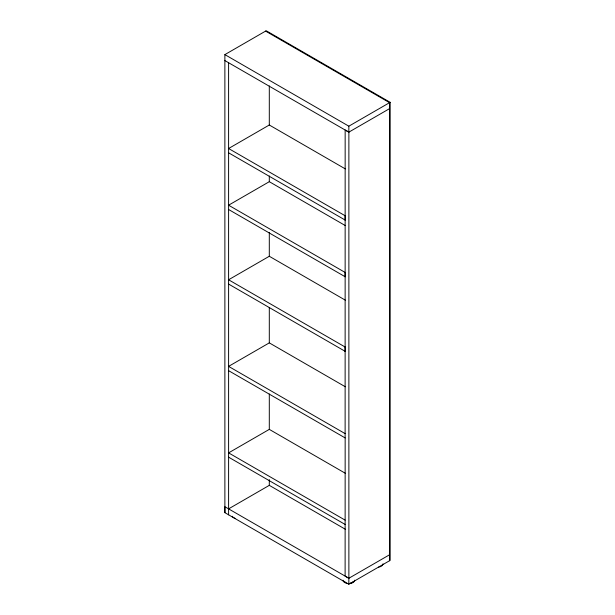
<?xml version="1.0" encoding="UTF-8"?>
<svg xmlns="http://www.w3.org/2000/svg" width="615" height="615" viewBox="0 0 615 615"><rect width="100%" height="100%" fill="white"/><g stroke="black" fill="none" stroke-linecap="round" stroke-linejoin="round"><path stroke-width="0.92" d="M224.875 60.578L224.882 512.672L348.836 584.25L390.164 560.38L390.164 102.321L266.203 30.75L224.875 54.612L224.875 60.578L348.843 132.148L389.549 108.64M228.596 62.722L228.603 514.832M348.836 584.25L348.836 578.285L345.115 576.14L345.161 437.926L228.596 370.668M345.123 437.949L345.161 129.98L348.874 132.125L348.874 578.254L224.882 506.722L224.882 512.687M348.843 132.148L348.843 126.183L390.164 102.321M345.33 168.91L269.301 125.006L228.596 148.515L345.161 215.765M345.33 225.59L269.301 181.694L228.588 205.202L345.153 272.453M345.33 300.166L269.301 256.271L228.588 279.779L345.153 347.029M228.596 152.804L345.161 220.062M228.588 209.492L345.153 276.75M345.33 386.774L269.301 342.878L228.596 366.379L345.153 433.637M228.588 284.069L345.153 351.326M345.33 473.281L269.301 429.378L228.603 452.878L345.153 520.136M345.33 529.246L269.301 485.35L228.603 508.866M345.13 524.449L228.603 457.168M348.874 578.254L389.549 554.776M265.58 31.111L389.549 102.682L389.549 560.742M224.875 54.612L348.843 126.183M345.123 215.788L345.123 220.085M345.115 272.476L345.115 276.773M345.115 347.052L345.115 351.35M269.301 85.931L269.301 125.006M269.301 175.982L269.301 181.694M269.301 232.532L269.301 256.271M269.301 307.462L269.301 342.878M269.301 394.007L269.301 429.378M269.301 479.608L269.301 485.35M382.991 563.84A5.843 3.375 0 0 1 378.663 567.099M235.015 518.307A5.843 3.375 0 0 1 232.293 516.262M354.694 580.176A5.843 3.375 0 0 1 348.851 583.55M347.337 583.435A5.843 3.375 0 0 1 343.009 580.176M352.887 582.005A4.666 2.691 0 0 1 352.149 582.559M351.18 582.989A4.666 2.691 0 0 1 350.058 583.258M345.553 582.559A4.666 2.691 0 0 1 344.346 581.352"/></g></svg>
